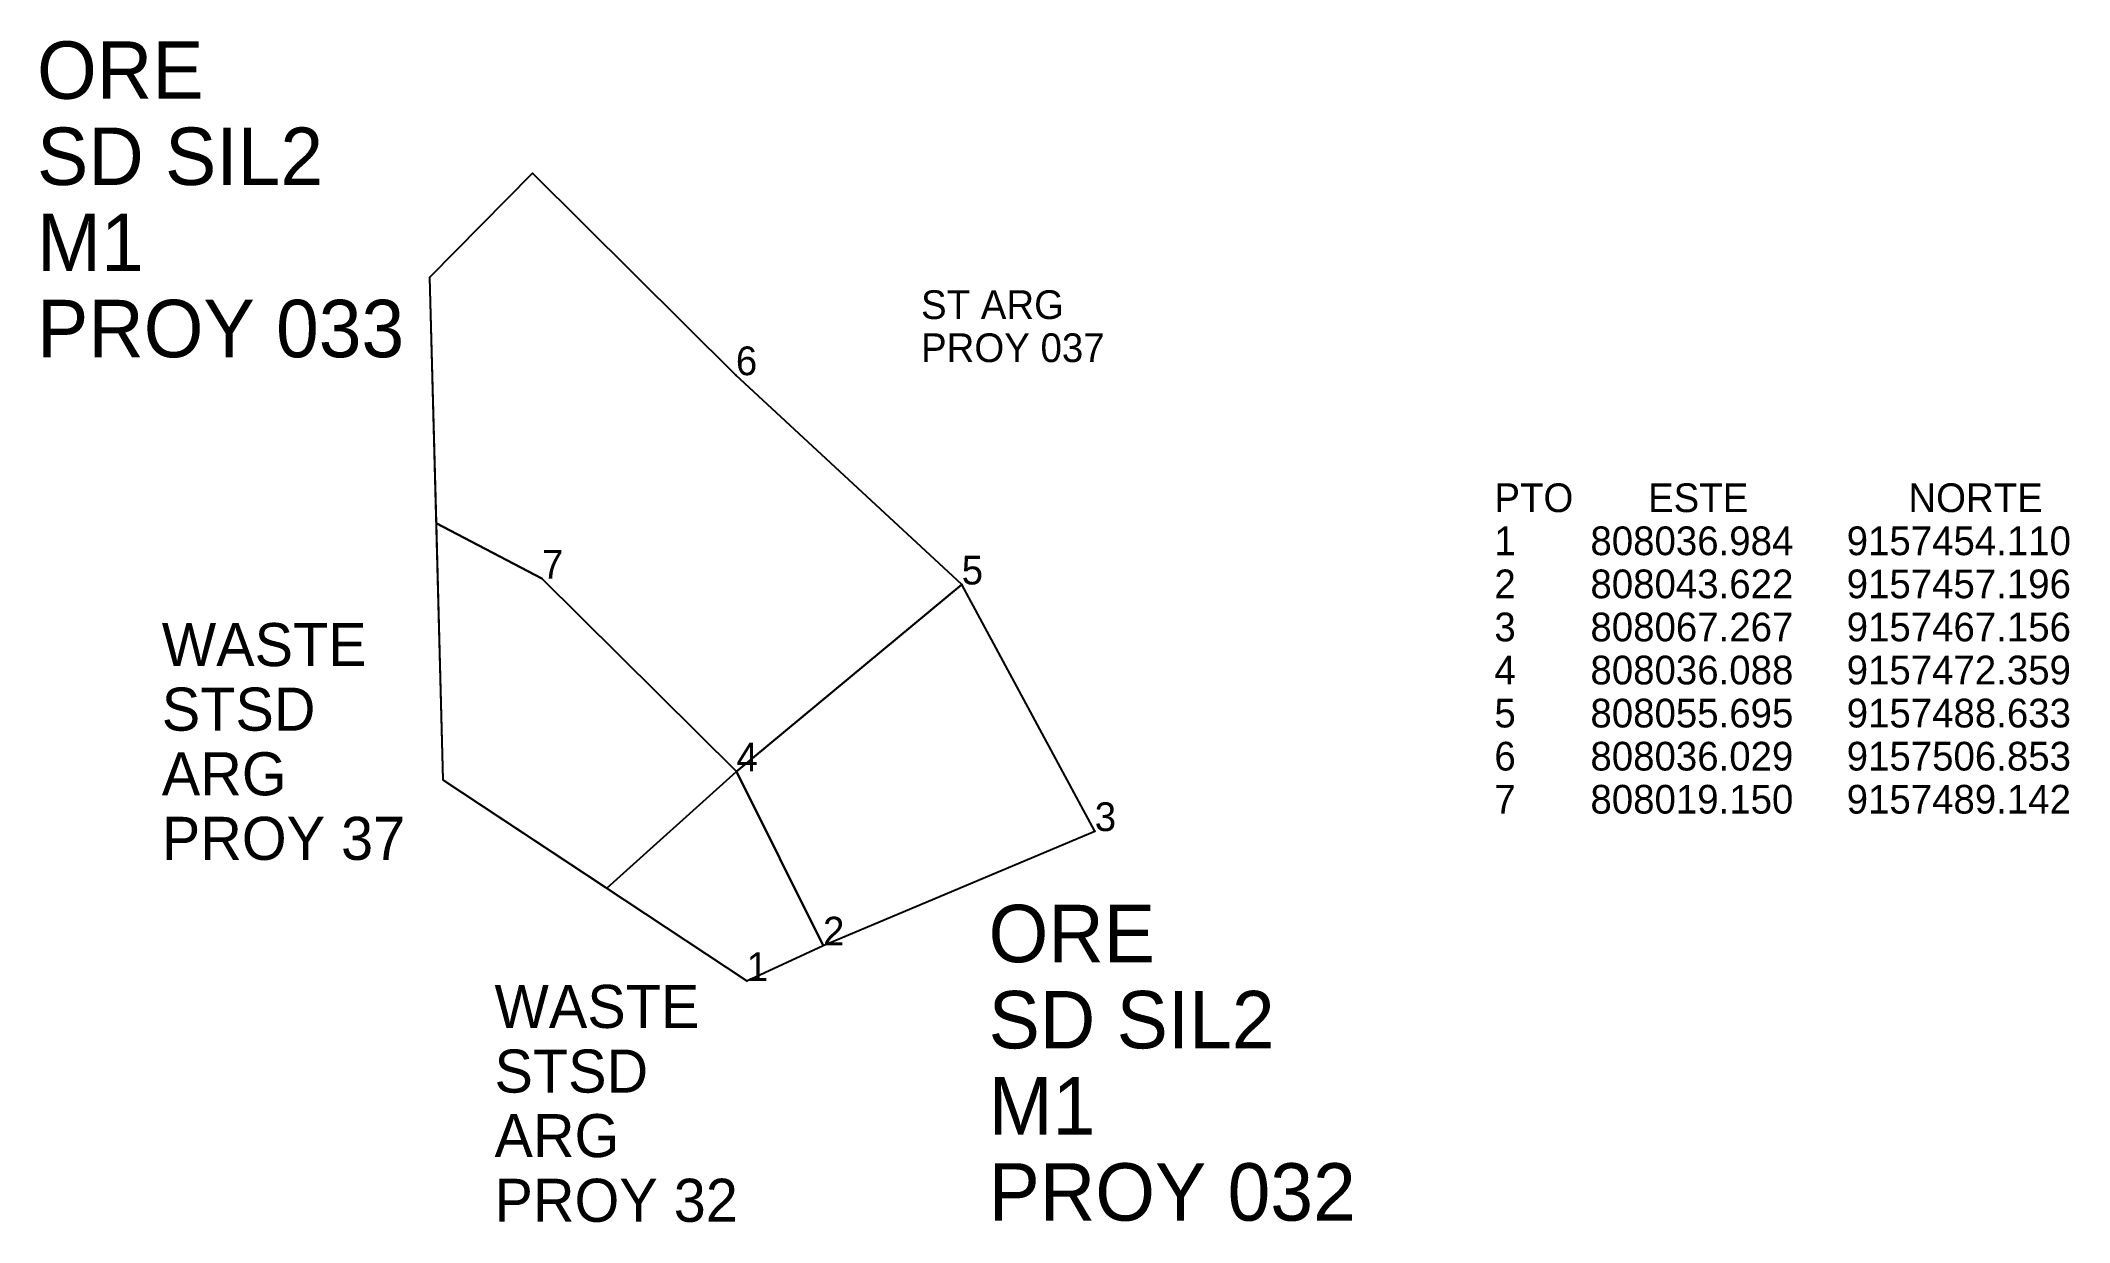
# Model space of a CAD drawing. Header units: metres. Extents: x 807976 to 808152, y 9157433 to 9157536.
import ezdxf

# ---------------------------------------------------------------- set-up
doc = ezdxf.new("R2010")
doc.units = ezdxf.units.M
doc.header["$MEASUREMENT"] = 0
doc.layers.add('AUX2', color=1, linetype='Continuous')

msp = doc.modelspace()

# ---------------------------------------------------------------- linework, layer by layer
at = {"layer": 'AUX2', "color": 3, "lineweight": -3, "true_color": 0x00ff00}
msp.add_lwpolyline([(808024.8, 9157462.18), (808036.09, 9157472.36), (808055.69, 9157488.63)], dxfattribs=at)
for points in [[(808009.35, 9157515.34, 2000), (808010.53, 9157471.63, 2000), (808036.98, 9157454.11, 2000), (808043.62, 9157457.2, 2000), (808036.09, 9157472.36, 2780), (808055.69, 9157488.63, 2000), (808036.03, 9157506.85, 2000.2), (808018.32, 9157524.44, 2000)], [(808036.09, 9157472.36, 2780), (808055.69, 9157488.63, 2000), (808036.03, 9157506.85, 2000.2), (808018.32, 9157524.44, 2000), (808009.35, 9157515.34, 2000), (808009.93, 9157493.97, 2000), (808019.15, 9157489.14, 2000.2)], [(808036.09, 9157472.36, 2780), (808043.62, 9157457.2, 2000), (808067.27, 9157467.16, 2000), (808055.69, 9157488.63, 2000)]]:
    msp.add_polyline3d(points, close=True, dxfattribs=at)
at = {"layer": 'AUX2', "color": 7, "lineweight": -3, "true_color": 0xeeeeee}
msp.add_polyline3d([(808024.8, 9157462.18, 2000), (808036.09, 9157472.36, 2780), (808019.15, 9157489.14, 2000.2), (808009.93, 9157493.97, 2000), (808010.53, 9157471.63, 2000)], close=True, dxfattribs=at)
at = {"layer": 'AUX2', "color": 3, "lineweight": -3, "true_color": 0x00ff00}
msp.add_polyline3d([(808043.62, 9157457.2, 2000), (808036.09, 9157472.36, 2780), (808019.15, 9157489.14, 2000.2), (808009.93, 9157493.97, 2000)], dxfattribs=at)
at = {"layer": 'AUX2', "color": 3, "true_color": 0x00ff00}
for p in [(808036.03, 9157506.85, 2000.2), (808019.15, 9157489.14, 2000.2), (808055.69, 9157488.63, 2000), (808036.09, 9157472.36, 2780), (808067.27, 9157467.16, 2000), (808043.62, 9157457.2, 2000), (808036.98, 9157454.11, 2000)]:
    msp.add_point(p, dxfattribs=at)

# ---------------------------------------------------------------- texts
at = {"layer": 'AUX2', "color": 3, "true_color": 0x00ff00, "attachment_point": 1}
for s, insert, char_height in [('ORE', (807975.2, 9157535.91, 2000), 5), ('SD SIL2', (807975.2, 9157528.41, 2000), 5), ('M1', (807975.2, 9157520.91, 2000), 5), ('PROY 033', (807975.2, 9157513.41, 2000), 5), ('ST ARG', (808052.15, 9157514.24, 2000), 2.5), ('PROY 037', (808052.15, 9157510.49, 2000), 2.5), ('ORE', (808058.03, 9157460.74, 2000), 5), ('SD SIL2', (808058.03, 9157453.24, 2000), 5), ('M1', (808058.03, 9157445.74, 2000), 5), ('PROY 032', (808058.03, 9157438.24, 2000), 5)]:
    msp.add_mtext(s, dxfattribs=dict(at, insert=insert, char_height=char_height))
at = {"layer": 'AUX2', "color": 252, "true_color": 0x888888, "attachment_point": 1}
for s, insert, char_height in [('6', (808036.03, 9157509.35, 2000.2), 2.5), ('PTO       ESTE               NORTE', (808102.06, 9157497.43, 2000), 2.5), ('1       808036.984     9157454.110', (808102.06, 9157493.68, 2000), 2.5), ('7', (808019.15, 9157491.64, 2000.2), 2.5), ('5', (808055.69, 9157491.13, 2000), 2.5), ('2       808043.622     9157457.196', (808102.06, 9157489.93, 2000), 2.5), ('WASTE', (807986.06, 9157485.27, 2000), 3.75), ('3       808067.267     9157467.156', (808102.06, 9157486.18, 2000), 2.5), ('4       808036.088     9157472.359', (808102.06, 9157482.43, 2000), 2.5), ('STSD', (807986.06, 9157479.65, 2000), 3.75), ('5       808055.695     9157488.633', (808102.06, 9157478.68, 2000), 2.5), ('ARG', (807986.06, 9157474.02, 2000), 3.75), ('4', (808036.09, 9157474.86, 2780), 2.5), ('6       808036.029     9157506.853', (808102.06, 9157474.93, 2000), 2.5), ('7       808019.150     9157489.142', (808102.06, 9157471.18, 2000), 2.5), ('3', (808067.27, 9157469.66, 2000), 2.5), ('PROY 37', (807986.06, 9157468.4, 2000), 3.75), ('2', (808043.62, 9157459.7, 2000), 2.5), ('1', (808036.98, 9157456.61, 2000), 2.5), ('WASTE', (808015.02, 9157453.77, 2000), 3.75), ('STSD', (808015.02, 9157448.14, 2000), 3.75), ('ARG', (808015.02, 9157442.52, 2000), 3.75), ('PROY 32', (808015.02, 9157436.89, 2000), 3.75)]:
    msp.add_mtext(s, dxfattribs=dict(at, insert=insert, char_height=char_height))

doc.saveas('drawing.dxf')
